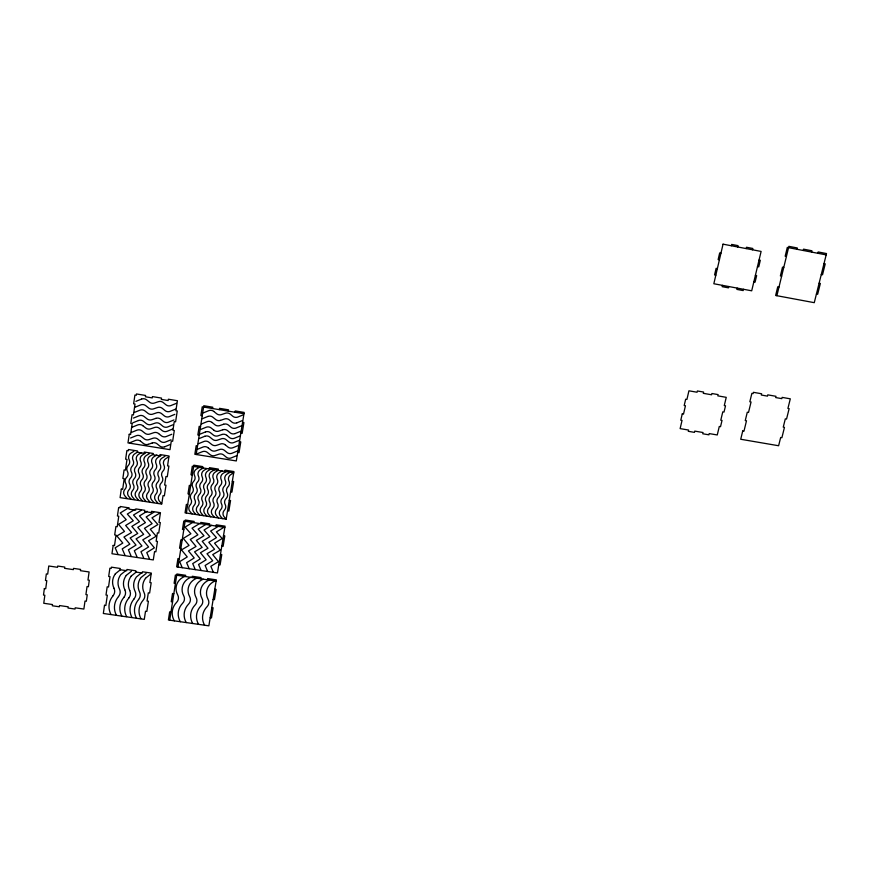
<?xml version="1.0" encoding="UTF-8"?>
<svg xmlns="http://www.w3.org/2000/svg" width="870" height="870" viewBox="0 0 870 870"><rect width="100%" height="100%" fill="white"/><g stroke="black" fill="none" stroke-linecap="round" stroke-linejoin="round"><path stroke-width="1.3" d="M169.704 620.19L176.893 573.993L185.691 575.298L185.495 576.538M177.98 567.044L185.299 520.032L194.162 521.402L193.956 522.653M186.387 513.028L193.847 465.178L202.775 466.603L202.569 467.875M196.185 454.51L203.787 405.735L212.791 407.225L212.584 408.53M192.074 577.517L192.27 576.277L201.024 577.582L200.829 578.811M200.589 523.675L200.796 522.424L209.626 523.783L209.42 525.034M209.257 468.941L209.463 467.668L218.359 469.082L218.152 470.365L215.303 472.051A5.394 5.155 8.3 0 0 213.357 478.598A5.405 5.155 8.8 0 1 212.4 484.372A5.383 5.144 7.7 0 0 211.519 490.245A5.394 5.133 8.1 0 1 210.583 496.139A5.372 5.122 7 0 0 209.67 502.044A5.383 5.111 7.5 0 1 208.876 507.808A5.372 5.1 6.4 0 0 208.724 514.485L210.703 516.791M219.327 409.65L219.534 408.345L228.516 409.824L228.31 411.129M207.397 579.79L207.593 578.561L216.325 579.855L208.865 625.834L168.399 619.995L169.661 611.871L170.966 612.067M216.032 526.056L216.238 524.806L225.047 526.154L217.446 572.949L176.653 566.848L177.948 558.583L179.263 558.779M224.83 471.42L225.025 470.148L233.91 471.562L226.178 519.183L185.06 512.822L186.365 504.404L187.702 504.611M235.03 412.239L235.237 410.944L244.187 412.423L236.314 460.948L194.847 454.292L196.174 445.712L197.523 445.929M731.355 245.753L731.67 244.426L738.021 245.634L737.706 246.96M722.459 285.349L722.143 286.665L728.462 287.839L728.777 286.534M746.166 248.581L746.482 247.254L752.811 248.461L752.496 249.788M737.184 288.101L736.879 289.405L743.176 290.58L743.48 289.275M776.888 295.702L788.883 246.351L797.268 247.95L796.942 249.277M803.227 250.473L803.543 249.157L811.906 250.767L811.579 252.082M817.843 253.279L818.17 251.963L826.5 253.561L814.266 302.673L775.638 295.474L777.747 286.785L778.998 287.024M115.308 573.819L120.538 569.622M126.194 575.429L131.424 571.242M131.098 576.147L136.329 571.971M145.475 578.278L150.706 574.102M127.879 508.287L120.234 512.974L126.215 519.684L118.57 524.392L124.497 531.439L116.895 535.963L122.8 543.065L115.177 547.828L117.852 553.929M134.959 509.374L127.314 514.061L133.284 520.76L125.65 525.469L131.555 532.505L123.953 537.04L129.847 544.131L122.224 548.883L124.888 554.984M141.168 510.331L133.523 515.018L139.483 521.706L131.848 526.415L137.743 533.451L130.141 537.975L136.014 545.066L128.401 549.818L131.055 555.908M147.117 511.255L139.472 515.932L145.42 522.62L137.786 527.318L143.67 534.354L136.079 538.878L141.94 545.958L134.317 550.71L136.971 556.789M153.805 512.278L146.16 516.965L152.098 523.642L144.463 528.34L150.336 535.365L142.745 539.889L148.585 546.958L140.973 551.71L143.615 557.79M159.623 513.18L151.978 517.857L157.905 524.534L150.271 529.232L156.132 536.246L148.542 540.759L154.381 547.828L146.769 552.58L149.401 558.649M192.661 522.457L185.049 527.111L190.889 533.745L183.287 538.421L189.062 545.403L181.493 549.894L187.257 556.92L179.666 561.65L182.243 567.686M199.654 523.533L192.042 528.188L197.871 534.811L190.269 539.487L196.033 546.458L188.464 550.949L194.206 557.964L186.626 562.694L189.192 568.719M205.777 524.479L198.164 529.123L203.982 535.746L196.381 540.422L202.134 547.382L194.575 551.874L200.296 558.888L192.716 563.608L195.271 569.632M211.649 525.382L204.037 530.026L209.844 536.649L202.242 541.314L207.984 548.263L200.426 552.754L206.146 559.769L198.556 564.478L201.111 570.502M218.25 526.394L210.638 531.037L216.434 537.649L208.833 542.314L214.553 549.264L207.006 553.755L212.704 560.748L205.124 565.467L207.669 571.481M223.992 527.274L216.38 531.918L222.165 538.53L214.575 543.184L220.284 550.134L212.726 554.614L218.424 561.618L210.844 566.316L213.378 572.34M133.849 451.323L131.011 453.031A5.492 5.209 15.7 0 0 129.13 459.664A5.503 5.198 15.8 0 1 128.249 465.504A5.481 5.187 14.9 0 0 127.433 471.442A5.492 5.176 15 0 1 126.574 477.423A5.47 5.166 14.1 0 0 125.726 483.394A5.481 5.166 14.2 0 1 125.008 489.223A5.459 5.144 13.3 0 0 124.943 495.987L126.998 498.314M137.808 451.954L134.981 453.661A5.492 5.209 15.4 0 0 133.088 460.295A5.492 5.198 15.6 0 1 132.207 466.124A5.481 5.187 14.6 0 0 131.392 472.073A5.481 5.176 14.8 0 1 130.533 478.043A5.47 5.166 13.8 0 0 129.673 484.014A5.47 5.155 14 0 1 128.956 489.843A5.459 5.144 13 0 0 128.89 496.607L130.935 498.934M141.549 452.552L138.721 454.26A5.492 5.198 15.2 0 0 136.818 460.893A5.492 5.198 15.3 0 1 135.938 466.722A5.481 5.187 14.3 0 0 135.111 472.66A5.481 5.176 14.5 0 1 134.252 478.63A5.47 5.166 13.5 0 0 133.393 484.59A5.47 5.155 13.7 0 1 132.664 490.419A5.448 5.144 12.8 0 0 132.599 497.183L134.643 499.51M145.41 453.172L142.582 454.879A5.481 5.198 14.9 0 0 140.69 461.502A5.492 5.198 15.1 0 1 139.798 467.331A5.47 5.187 14.1 0 0 138.972 473.269A5.481 5.176 14.3 0 1 138.102 479.229A5.459 5.166 13.3 0 0 137.253 485.199A5.47 5.155 13.5 0 1 136.514 491.017A5.448 5.144 12.5 0 0 136.449 497.781L138.482 500.109M149.161 453.77L146.334 455.478A5.481 5.198 14.6 0 0 144.431 462.1A5.481 5.198 14.8 0 1 143.539 467.929A5.47 5.176 13.8 0 0 142.713 473.856A5.47 5.176 14 0 1 141.843 479.816A5.459 5.166 13 0 0 140.973 485.775A5.459 5.155 13.2 0 1 140.244 491.604A5.448 5.144 12.3 0 0 140.168 498.358L142.201 500.685M152.902 454.368L150.075 456.076A5.47 5.198 14.4 0 0 148.172 462.699A5.481 5.187 14.6 0 1 147.269 468.517A5.459 5.176 13.5 0 0 146.443 474.444A5.47 5.176 13.8 0 1 145.573 480.403A5.448 5.155 12.8 0 0 144.703 486.363A5.459 5.155 13 0 1 143.963 492.181A5.438 5.144 12 0 0 143.887 498.934L145.921 501.261M156.85 454.999L154.023 456.706A5.47 5.198 14.1 0 0 152.119 463.318A5.47 5.187 14.3 0 1 151.217 469.137A5.459 5.176 13.3 0 0 150.379 475.063A5.459 5.176 13.5 0 1 149.509 481.023A5.448 5.155 12.5 0 0 148.639 486.982A5.448 5.155 12.7 0 1 147.9 492.801A5.438 5.144 11.7 0 0 147.813 499.543L149.847 501.87M160.906 455.652L158.079 457.348A5.47 5.198 13.8 0 0 156.176 463.971A5.47 5.187 14 0 1 155.273 469.778A5.459 5.176 13 0 0 154.425 475.705A5.459 5.166 13.2 0 1 153.555 481.665A5.448 5.155 12.2 0 0 152.674 487.613A5.448 5.155 12.4 0 1 151.935 493.431A5.438 5.133 11.4 0 0 151.848 500.174L153.87 502.49M164.963 456.293L162.135 458.001A5.459 5.187 13.5 0 0 160.221 464.613A5.47 5.187 13.7 0 1 159.319 470.42A5.448 5.176 12.7 0 0 158.47 476.347A5.459 5.166 12.9 0 1 157.59 482.295A5.438 5.155 11.9 0 0 156.709 488.244A5.448 5.144 12.1 0 1 155.969 494.062A5.427 5.133 11.1 0 0 155.871 500.794L157.894 503.121M168.693 456.891L165.865 458.599A5.459 5.187 13.2 0 0 163.951 465.2A5.459 5.187 13.4 0 1 163.038 471.018A5.448 5.176 12.4 0 0 162.19 476.934A5.448 5.166 12.6 0 1 161.309 482.883A5.438 5.155 11.6 0 0 160.428 488.831A5.438 5.144 11.9 0 1 159.678 494.638A5.427 5.133 10.9 0 0 159.58 501.37L161.602 503.697M199.328 467.364L196.511 469.05A5.416 5.166 10.1 0 0 194.565 475.629A5.427 5.166 10.5 0 1 193.629 481.404A5.405 5.144 9.4 0 0 192.759 487.287A5.416 5.144 9.8 0 1 191.846 493.203A5.394 5.133 8.7 0 0 190.943 499.119A5.405 5.122 9.1 0 1 190.171 504.894A5.383 5.111 8.1 0 0 190.041 511.593L192.031 513.898M203.243 467.984L200.415 469.68A5.416 5.166 9.8 0 0 198.48 476.249A5.416 5.155 10.2 0 1 197.544 482.023A5.405 5.144 9.1 0 0 196.663 487.907A5.405 5.144 9.5 0 1 195.75 493.812A5.394 5.122 8.4 0 0 194.847 499.728A5.394 5.122 8.8 0 1 194.064 505.503A5.383 5.111 7.7 0 0 193.923 512.202L195.924 514.496M206.919 468.571L204.102 470.268A5.405 5.166 9.4 0 0 202.166 476.825A5.416 5.155 9.9 0 1 201.22 482.6A5.394 5.144 8.7 0 0 200.339 488.483A5.405 5.144 9.1 0 1 199.426 494.388A5.394 5.122 8 0 0 198.512 500.304A5.394 5.122 8.5 0 1 197.729 506.068A5.383 5.1 7.4 0 0 197.588 512.767L199.578 515.062M210.736 469.18L207.919 470.877A5.405 5.166 9.1 0 0 205.972 477.434A5.405 5.155 9.5 0 1 205.026 483.209A5.394 5.144 8.4 0 0 204.145 489.081A5.394 5.133 8.8 0 1 203.232 494.986A5.383 5.122 7.7 0 0 202.318 500.892A5.394 5.122 8.1 0 1 201.525 506.666A5.372 5.1 7.1 0 0 201.383 513.354L203.373 515.649M214.433 469.767L211.617 471.464A5.405 5.155 8.7 0 0 209.67 478.021A5.405 5.155 9.2 0 1 208.724 483.785A5.394 5.144 8 0 0 207.832 489.658A5.394 5.133 8.5 0 1 206.908 495.563A5.383 5.122 7.4 0 0 205.994 501.468A5.383 5.111 7.8 0 1 205.2 507.232A5.372 5.1 6.7 0 0 205.048 513.92L207.038 516.225M222.024 470.974L219.207 472.671A5.394 5.155 8 0 0 217.25 479.218A5.394 5.155 8.5 0 1 216.293 484.981A5.383 5.133 7.3 0 0 215.401 490.854A5.383 5.133 7.8 0 1 214.477 496.748A5.372 5.122 6.7 0 0 213.552 502.653A5.372 5.111 7.1 0 1 212.748 508.406A5.361 5.1 6.1 0 0 212.595 515.094L214.575 517.389M226.026 471.616L223.209 473.302A5.394 5.155 7.6 0 0 221.252 479.859A5.394 5.144 8.1 0 1 220.295 485.612A5.383 5.133 6.9 0 0 219.392 491.485A5.383 5.133 7.4 0 1 218.457 497.379A5.372 5.111 6.3 0 0 217.533 503.273A5.372 5.111 6.8 0 1 216.728 509.026A5.361 5.1 5.7 0 0 216.576 515.703L218.555 517.998M230.017 472.247L227.211 473.943A5.383 5.155 7.1 0 0 225.243 480.49A5.394 5.144 7.7 0 1 224.286 486.243A5.372 5.133 6.5 0 0 223.383 492.105A5.383 5.122 7 0 1 222.448 497.999A5.361 5.111 5.9 0 0 221.513 503.893A5.372 5.111 6.4 0 1 220.708 509.646A5.35 5.089 5.3 0 0 220.545 516.323L222.524 518.618M126.019 570.437L120.778 574.624A15.595 14.529 7.8 0 0 119.473 589.033A7.754 7.188 8.5 0 1 118.472 596.537M141.658 572.764L136.438 576.94A15.551 14.507 6.8 0 0 135.078 591.317A7.732 7.177 7.6 0 1 134.067 598.81M146.16 573.428L140.929 577.604A15.54 14.507 6.5 0 0 139.57 591.981A7.721 7.177 7.3 0 1 138.547 599.463M176.523 403.288L170.933 405.561A4.85 4.644 19 0 1 165.887 404.735L163.255 402.56A4.861 4.654 18.9 0 0 158.416 401.679L154.349 403.06A4.883 4.665 20.1 0 1 149.564 402.201L146.595 399.83A4.872 4.644 20 0 0 141.582 399.069M175.642 409.107L170.063 411.379A4.839 4.633 18.4 0 1 165.006 410.553L162.385 408.389A4.861 4.644 18.4 0 0 157.546 407.508L153.49 408.9A4.883 4.665 19.5 0 1 148.705 408.041L145.747 405.67A4.872 4.644 19.5 0 0 140.733 404.909L135.046 407.203M174.848 414.359L169.269 416.632A4.839 4.633 17.9 0 1 164.223 415.806L161.602 413.642A4.861 4.633 17.9 0 0 156.774 412.771L152.707 414.153A4.872 4.654 19 0 1 147.922 413.304L144.975 410.944A4.861 4.633 19 0 0 139.961 410.183L134.284 412.467M174 419.938L168.432 422.211A4.829 4.622 17.4 0 1 163.386 421.385L160.776 419.231A4.85 4.633 17.4 0 0 155.937 418.361M173.282 424.669L167.714 426.942A4.829 4.611 17 0 1 162.679 426.126L160.069 423.973A4.85 4.622 17 0 0 155.241 423.103L151.184 424.484A4.872 4.644 18.1 0 1 146.41 423.636L143.452 421.287A4.85 4.622 18.1 0 0 138.45 420.536M172.619 429.04L167.062 431.303A4.829 4.611 16.6 0 1 162.027 430.487L159.417 428.344A4.839 4.611 16.6 0 0 154.588 427.474L150.532 428.856A4.861 4.633 17.7 0 1 145.758 428.007L142.81 425.669M171.836 434.26L166.268 436.522A4.818 4.6 16.1 0 1 161.244 435.707L158.634 433.564M170.999 439.796L165.441 442.058A4.818 4.589 15.7 0 1 160.417 441.253L157.807 439.122A4.839 4.6 15.8 0 0 152.989 438.252L148.944 439.633A4.85 4.622 16.8 0 1 144.181 438.795L141.234 436.457A4.839 4.6 16.9 0 0 136.242 435.718L130.587 438.001M164.734 446.767L170.281 444.505M243.328 414.816L237.771 417.067A4.785 4.622 12.6 0 1 232.79 416.251L230.224 414.098A4.796 4.622 12.9 0 0 225.439 413.228L221.404 414.609A4.818 4.644 14.4 0 1 216.673 413.761L213.781 411.412M236.847 422.842L242.393 420.58M241.545 425.789L235.998 428.051A4.774 4.6 11.6 0 1 231.028 427.235L228.462 425.093A4.785 4.611 11.9 0 0 223.688 424.234M235.107 433.575L240.642 431.324M239.881 436.022L234.356 438.273A4.763 4.589 10.7 0 1 229.375 437.469L226.82 435.337M239.185 440.35L233.649 442.602A4.763 4.578 10.3 0 1 228.679 441.797L226.124 439.665A4.774 4.589 10.7 0 0 221.361 438.806L217.337 440.187A4.796 4.611 12.1 0 1 212.628 439.35L209.735 437.023A4.785 4.589 12.4 0 0 204.809 436.294M238.336 445.527L232.812 447.767A4.752 4.567 9.9 0 1 227.853 446.973L225.297 444.853M237.445 451.019L231.931 453.27A4.752 4.567 9.5 0 1 226.972 452.476L224.416 450.355A4.774 4.578 9.9 0 0 219.653 449.507L215.64 450.877A4.785 4.589 11.2 0 1 210.942 450.051L208.05 447.735M236.694 455.684L231.181 457.935A4.752 4.557 9.2 0 1 226.222 457.141L223.666 455.021A4.763 4.567 9.6 0 0 218.914 454.173L214.901 455.543A4.785 4.589 10.8 0 1 210.203 454.727L207.321 452.411A4.774 4.567 11.2 0 0 202.395 451.682L196.783 453.944M135.894 401.364L141.582 399.058M133.48 418.068L139.146 415.773A4.861 4.622 18.5 0 1 144.137 416.545L147.095 418.905A4.872 4.644 18.5 0 0 151.88 419.731L155.937 418.339M132.784 422.82L138.45 420.525M132.153 427.203L137.808 424.908A4.85 4.611 17.8 0 1 142.8 425.68M131.392 432.433L137.047 430.15A4.85 4.6 17.4 0 1 142.038 430.911L144.985 433.249A4.861 4.622 17.3 0 0 149.76 434.065L153.805 432.684A4.839 4.611 16.2 0 1 158.623 433.575M129.902 442.721L135.546 440.427A4.839 4.589 16.5 0 1 140.527 441.188M203.178 412.935L208.822 410.651A4.807 4.622 14.6 0 1 213.77 411.423M202.275 418.731L207.908 416.436M201.459 423.951L207.093 421.667A4.796 4.611 13.6 0 1 212.03 422.439M200.589 429.508L206.223 427.224A4.796 4.6 13.1 0 1 211.16 427.986L214.053 430.313M199.861 434.217L205.483 431.933M199.176 438.556L204.798 436.283M198.371 443.754L203.982 441.471A4.774 4.578 11.9 0 1 208.909 442.232L211.801 444.548A4.796 4.6 11.6 0 0 216.51 445.353L220.534 443.983A4.774 4.578 10.3 0 1 225.286 444.853M197.512 449.268L203.123 446.995A4.774 4.567 11.5 0 1 208.039 447.745M148.248 444.352L152.283 442.95M220.48 420.395L224.514 418.992A4.796 4.622 12.4 0 1 229.288 419.884L231.855 422.037A4.774 4.611 12 0 0 236.836 422.831M223.677 424.212L219.653 425.604A4.807 4.633 13.3 0 1 214.933 424.767L212.041 422.428M222.796 429.758L218.772 431.15A4.807 4.622 12.8 0 1 214.063 430.313M222.046 434.456L218.033 435.848A4.796 4.611 12.4 0 1 213.313 435.011L210.42 432.684A4.785 4.589 12.7 0 0 205.483 431.944M210.181 617.743L211.475 617.939L213.128 607.793L211.823 607.608M172.554 601.877L171.238 601.681L172.51 593.503L173.826 593.699M175.425 583.455L174.109 583.259L175.381 575.037L216.13 581.084M214.803 589.273L216.108 589.458L214.444 599.658L213.139 599.463M180.884 548.404L179.557 548.209L180.851 539.889L182.178 540.085M220.458 554.397L221.774 554.592L220.099 564.913L218.783 564.717M183.798 529.667L182.472 529.46L183.777 521.087L224.841 527.405M223.492 535.735L224.808 535.942L223.122 546.317L221.806 546.121M189.345 494.051L188.007 493.845L189.323 485.373L190.66 485.59M229.245 500.304L230.561 500.511L228.853 511.016L227.538 510.81M192.313 474.976L190.976 474.759L192.303 466.244L233.704 472.834L230.887 474.531A5.383 5.155 6.8 0 0 228.919 481.066A5.383 5.144 7.3 0 1 227.962 486.83A5.372 5.133 6.1 0 0 227.059 492.692A5.372 5.122 6.7 0 1 226.113 498.575A5.361 5.111 5.5 0 0 225.178 504.469A5.361 5.1 6.1 0 1 224.373 510.222A5.35 5.089 5 0 0 224.199 516.889L226.178 519.183M232.323 481.317L233.649 481.523L231.931 492.083L230.604 491.876M237.695 452.411L239.032 452.628L240.772 441.927L239.435 441.71M200.546 426.539L199.197 426.322L197.849 434.956L199.197 435.174M240.827 433.119L242.164 433.336L243.915 422.581L242.578 422.352M243.981 413.718L202.231 406.823L200.883 415.501L202.231 415.729M753.822 281.913L755.084 282.152L756.65 275.605L755.388 275.366M715.836 275.181L714.564 274.942L716.097 268.362L717.369 268.602M816.419 294.038L817.659 294.267L820.356 283.435L819.116 283.207M783.772 267.405L782.511 267.166L780.39 275.899L781.641 276.138M821.28 274.507L822.531 274.746L825.238 263.849L823.999 263.61M757.476 266.611L758.738 266.851L760.315 260.271L759.053 260.032M719.414 259.804L718.141 259.565L719.675 252.952L720.947 253.192M786.426 256.454L785.175 256.215L787.307 247.428L826.174 254.877M140.538 441.177L143.474 443.515M126.618 616.634A18.738 17.411 6 0 1 128.825 598.092M129.739 590.545A7.732 7.188 7.9 0 1 128.749 598.038M129.76 590.545A15.573 14.518 7.1 0 1 131.152 576.19M131.914 617.395A18.727 17.4 5.7 0 1 134.143 598.864M140.907 618.69A18.694 17.378 5.1 0 1 143.158 600.18A7.71 7.177 7 0 0 144.094 592.655A15.529 14.496 6.2 0 1 145.54 578.322M136.383 618.037A18.705 17.389 5.4 0 1 138.624 599.517M110.925 614.372A18.792 17.433 7 0 1 113.078 595.798M113.981 588.24A7.754 7.199 8.8 0 1 113.013 595.743M114.003 588.24A15.616 14.54 8.1 0 1 115.362 573.852M121.746 615.927A18.759 17.422 6.3 0 1 123.931 597.375M124.845 589.838A7.743 7.188 8.2 0 1 123.866 597.331M124.867 589.827A15.584 14.518 7.4 0 1 126.259 575.461M116.362 615.155A18.781 17.422 6.7 0 1 118.537 596.592M148.237 444.331A4.85 4.611 16.5 0 1 143.485 443.515M152.283 442.971A4.829 4.589 15.4 0 1 157.089 443.83L159.699 445.973A4.818 4.589 15.3 0 0 164.724 446.745M222.807 429.769A4.785 4.6 11.4 0 1 227.57 430.639L230.126 432.781A4.763 4.589 11.1 0 0 235.107 433.564M207.919 416.458A4.796 4.611 14.1 0 1 212.856 417.208L215.749 419.558A4.807 4.633 13.8 0 0 220.48 420.373M222.057 434.478A4.785 4.6 11 0 1 226.809 435.337M174.326 620.854A17.248 16.084 3.1 0 1 176.643 602.323A7.09 6.612 4.9 0 0 177.665 594.852A14.257 13.344 4.1 0 1 184.766 576.429M198.577 624.345A17.183 16.041 1.4 0 1 200.959 605.879A7.058 6.601 3.2 0 0 202.003 598.419A14.192 13.311 2.2 0 1 209.159 580.051M192.727 623.507A17.193 16.051 1.8 0 1 195.097 605.02A7.069 6.601 3.6 0 0 196.131 597.559A14.203 13.322 2.7 0 1 203.275 579.181M186.256 622.572A17.215 16.062 2.3 0 1 188.605 604.074A7.08 6.612 4 0 0 189.638 596.602A14.224 13.333 3.2 0 1 196.772 578.213M180.329 621.724A17.237 16.073 2.7 0 1 182.656 603.204A7.08 6.612 4.5 0 0 183.69 595.732A14.235 13.333 3.6 0 1 190.802 577.321M204.624 625.225A17.161 16.03 0.9 0 1 207.017 606.76A7.047 6.59 2.7 0 0 208.071 599.31A14.181 13.3 1.8 0 1 215.238 580.953M44.37 588.544L43.5 595.047L44.849 595.243L43.761 603.28L52.483 604.541L52.309 605.77L59.345 606.781L59.508 605.553L68.197 606.803L68.023 608.032L75.037 609.043L75.211 607.815L83.868 609.054L84.999 601.061L86.337 601.246L87.25 594.775L85.912 594.58L87.054 586.543L88.392 586.739L89.305 580.236L87.968 580.04L89.11 571.96L80.399 570.676L80.573 569.426L73.526 568.382L73.352 569.632L64.608 568.338L64.782 567.088L57.714 566.044L57.54 567.294L48.774 566L47.687 574.124L46.338 573.917L45.457 580.464L46.806 580.66L45.718 588.74L44.37 588.544M104.509 605.303L103.334 613.481L144.29 619.375L145.518 611.229L146.845 611.425L148.389 601.213L147.073 601.029L148.313 592.829L149.629 593.025L151.184 582.748L149.868 582.563L151.304 573.08L142.462 571.775L142.278 573.015L135.633 572.025L135.818 570.785L126.944 569.469L126.77 570.709L120.103 569.719L120.288 568.48L111.393 567.164L111.208 568.404L109.881 568.208L108.674 576.484L110.011 576.679L108.522 587L107.184 586.804L105.999 595.036L107.325 595.232L105.846 605.487L104.509 605.303M113.176 545.392L111.969 553.733L153.294 559.921L154.555 551.613L155.882 551.819L157.459 541.412L156.132 541.205L157.394 532.853L158.731 533.049L160.319 522.576L158.982 522.37L160.45 512.713L151.521 511.332L151.336 512.593L144.637 511.56L144.822 510.298L135.872 508.917L135.687 510.179L128.967 509.146L129.151 507.884L120.18 506.492L119.995 507.765L118.646 507.558L117.428 516.008L118.766 516.214L117.243 526.731L115.906 526.524L114.688 534.919L116.025 535.126L114.514 545.588L113.176 545.392M121.311 489.114L120.082 497.618L161.755 504.089L163.038 495.628L164.376 495.835L165.985 485.242L164.637 485.025L165.931 476.521L167.279 476.727L168.889 466.059L167.551 465.852L169.041 456.01L160.036 454.564L159.852 455.858L153.087 454.771L153.283 453.487L144.257 452.041L144.072 453.335L137.286 452.248L137.482 450.954L128.423 449.507L128.238 450.801L126.879 450.584L125.639 459.186L126.998 459.403L125.443 470.115L124.084 469.909L122.855 478.456L124.203 478.674L122.659 489.331L121.311 489.114M129.238 434.26L127.988 442.917L169.998 449.659L171.303 441.057L172.651 441.275L174.294 430.487L172.934 430.269L174.25 421.602L175.599 421.819L177.252 410.966L175.892 410.749L177.415 400.722L168.345 399.221L168.149 400.537L161.331 399.406L161.526 398.101L152.435 396.589L152.239 397.905L145.41 396.774L145.594 395.458L136.47 393.958L136.285 395.274L134.915 395.045L133.643 403.8L135.013 404.028L133.436 414.936L132.066 414.707L130.815 423.418L132.175 423.636L130.609 434.489L129.238 434.26M682.254 413.924L680.786 420.21L682.036 420.417L680.133 428.605L688.583 430.052L688.29 431.303L694.477 432.368L694.771 431.118L703.025 432.52L702.732 433.771L708.909 434.826L709.202 433.586L717.261 434.956L719.294 426.463L720.523 426.681L722.024 420.428L720.784 420.21L722.785 411.847L724.014 412.065L725.526 405.779L724.286 405.572L726.243 397.34L717.804 395.861L718.109 394.599L711.888 393.512L711.595 394.773L703.297 393.327L703.602 392.055L697.37 390.967L697.066 392.239L688.931 390.804L686.919 399.428L685.669 399.21L684.201 405.518L685.451 405.735L683.494 414.142L682.254 413.924M723.046 244.165L713.835 283.75L751.702 290.808L761.109 251.43L723.046 244.165M742.741 430.976L740.718 439.263L778.617 445.744L780.673 437.49L781.891 437.708L784.468 427.355L783.25 427.148L785.316 418.84L786.545 419.057L789.133 408.639L787.915 408.432L790.308 398.83L782.13 397.383L781.815 398.645L775.681 397.557L775.986 396.307L767.786 394.86L767.481 396.122L761.326 395.034L761.631 393.773L753.409 392.326L753.105 393.588L751.865 393.37L749.831 401.766L751.06 401.983L748.515 412.434L747.286 412.228L745.264 420.569L746.493 420.786L743.97 431.183L742.741 430.976"/></g></svg>
